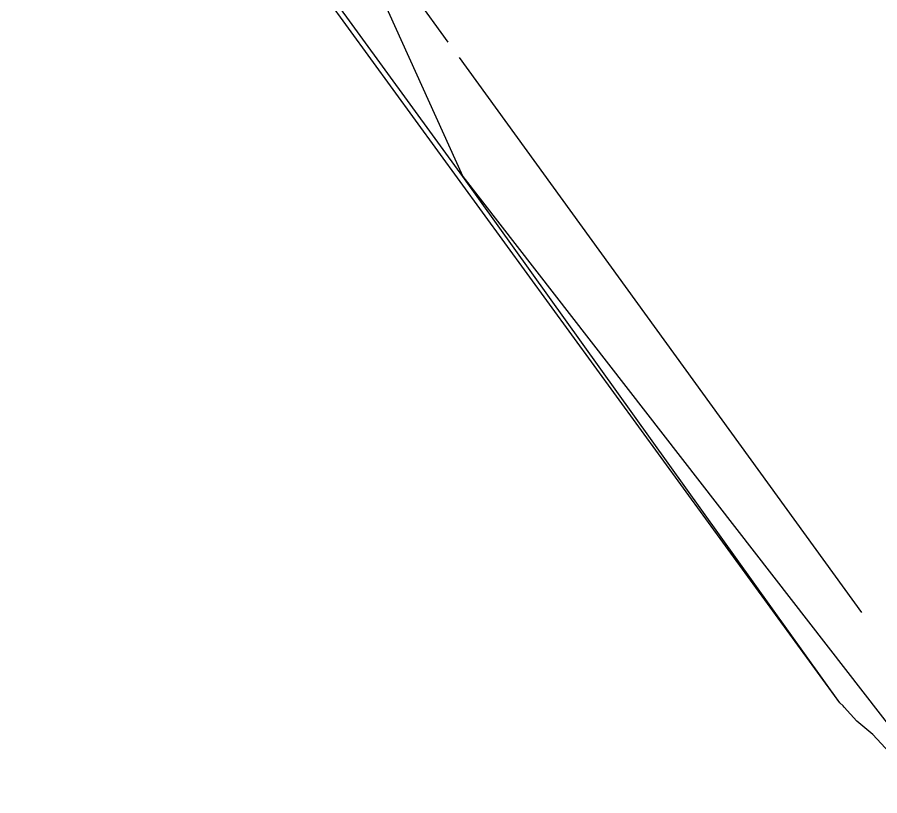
# Model space of a CAD drawing. Header units: millimetres. Extents: x -41292 to 298682, y -22072 to 33155.
# Drawn here: x 30565.25 to 30582.86, y -11073.52 to -11057.63 of the extents above; entities that cross this region are included whole.
import ezdxf

# ---------------------------------------------------------------- set-up
doc = ezdxf.new("R2010")
doc.units = ezdxf.units.MM

# ---------------------------------------------------------------- blocks, each defined once
blk = doc.blocks.new('rmfnasesx')
for p, q in [((58028.527, 4471.631), (58037.625, 4451.551)), ((58045.324, 4440.809), (58033.89, 4456.501)), ((58037.625, 4451.551), (58034.041, 4456.477)), ((58036.15, 4455.909), (58037.32, 4454.295)), ((58037.551, 4453.977), (58045.761, 4442.649)), ((58037.625, 4451.551), (58047.435, 4438.908)), ((58045.324, 4440.809), (58037.625, 4451.551)), ((58045.387, 4440.747), (58045.324, 4440.809)), ((58045.411, 4440.714), (58045.387, 4440.747)), ((58045.67, 4440.428), (58045.411, 4440.714)), ((58045.995, 4440.161), (58045.67, 4440.428)), ((58045.995, 4440.161), (58046.336, 4439.792))]:
    blk.add_line(p, q)

msp = doc.modelspace()

# ---------------------------------------------------------------- block references
msp.add_blockref('rmfnasesx', (-27463.272, -15512.431))

doc.saveas('drawing.dxf')
